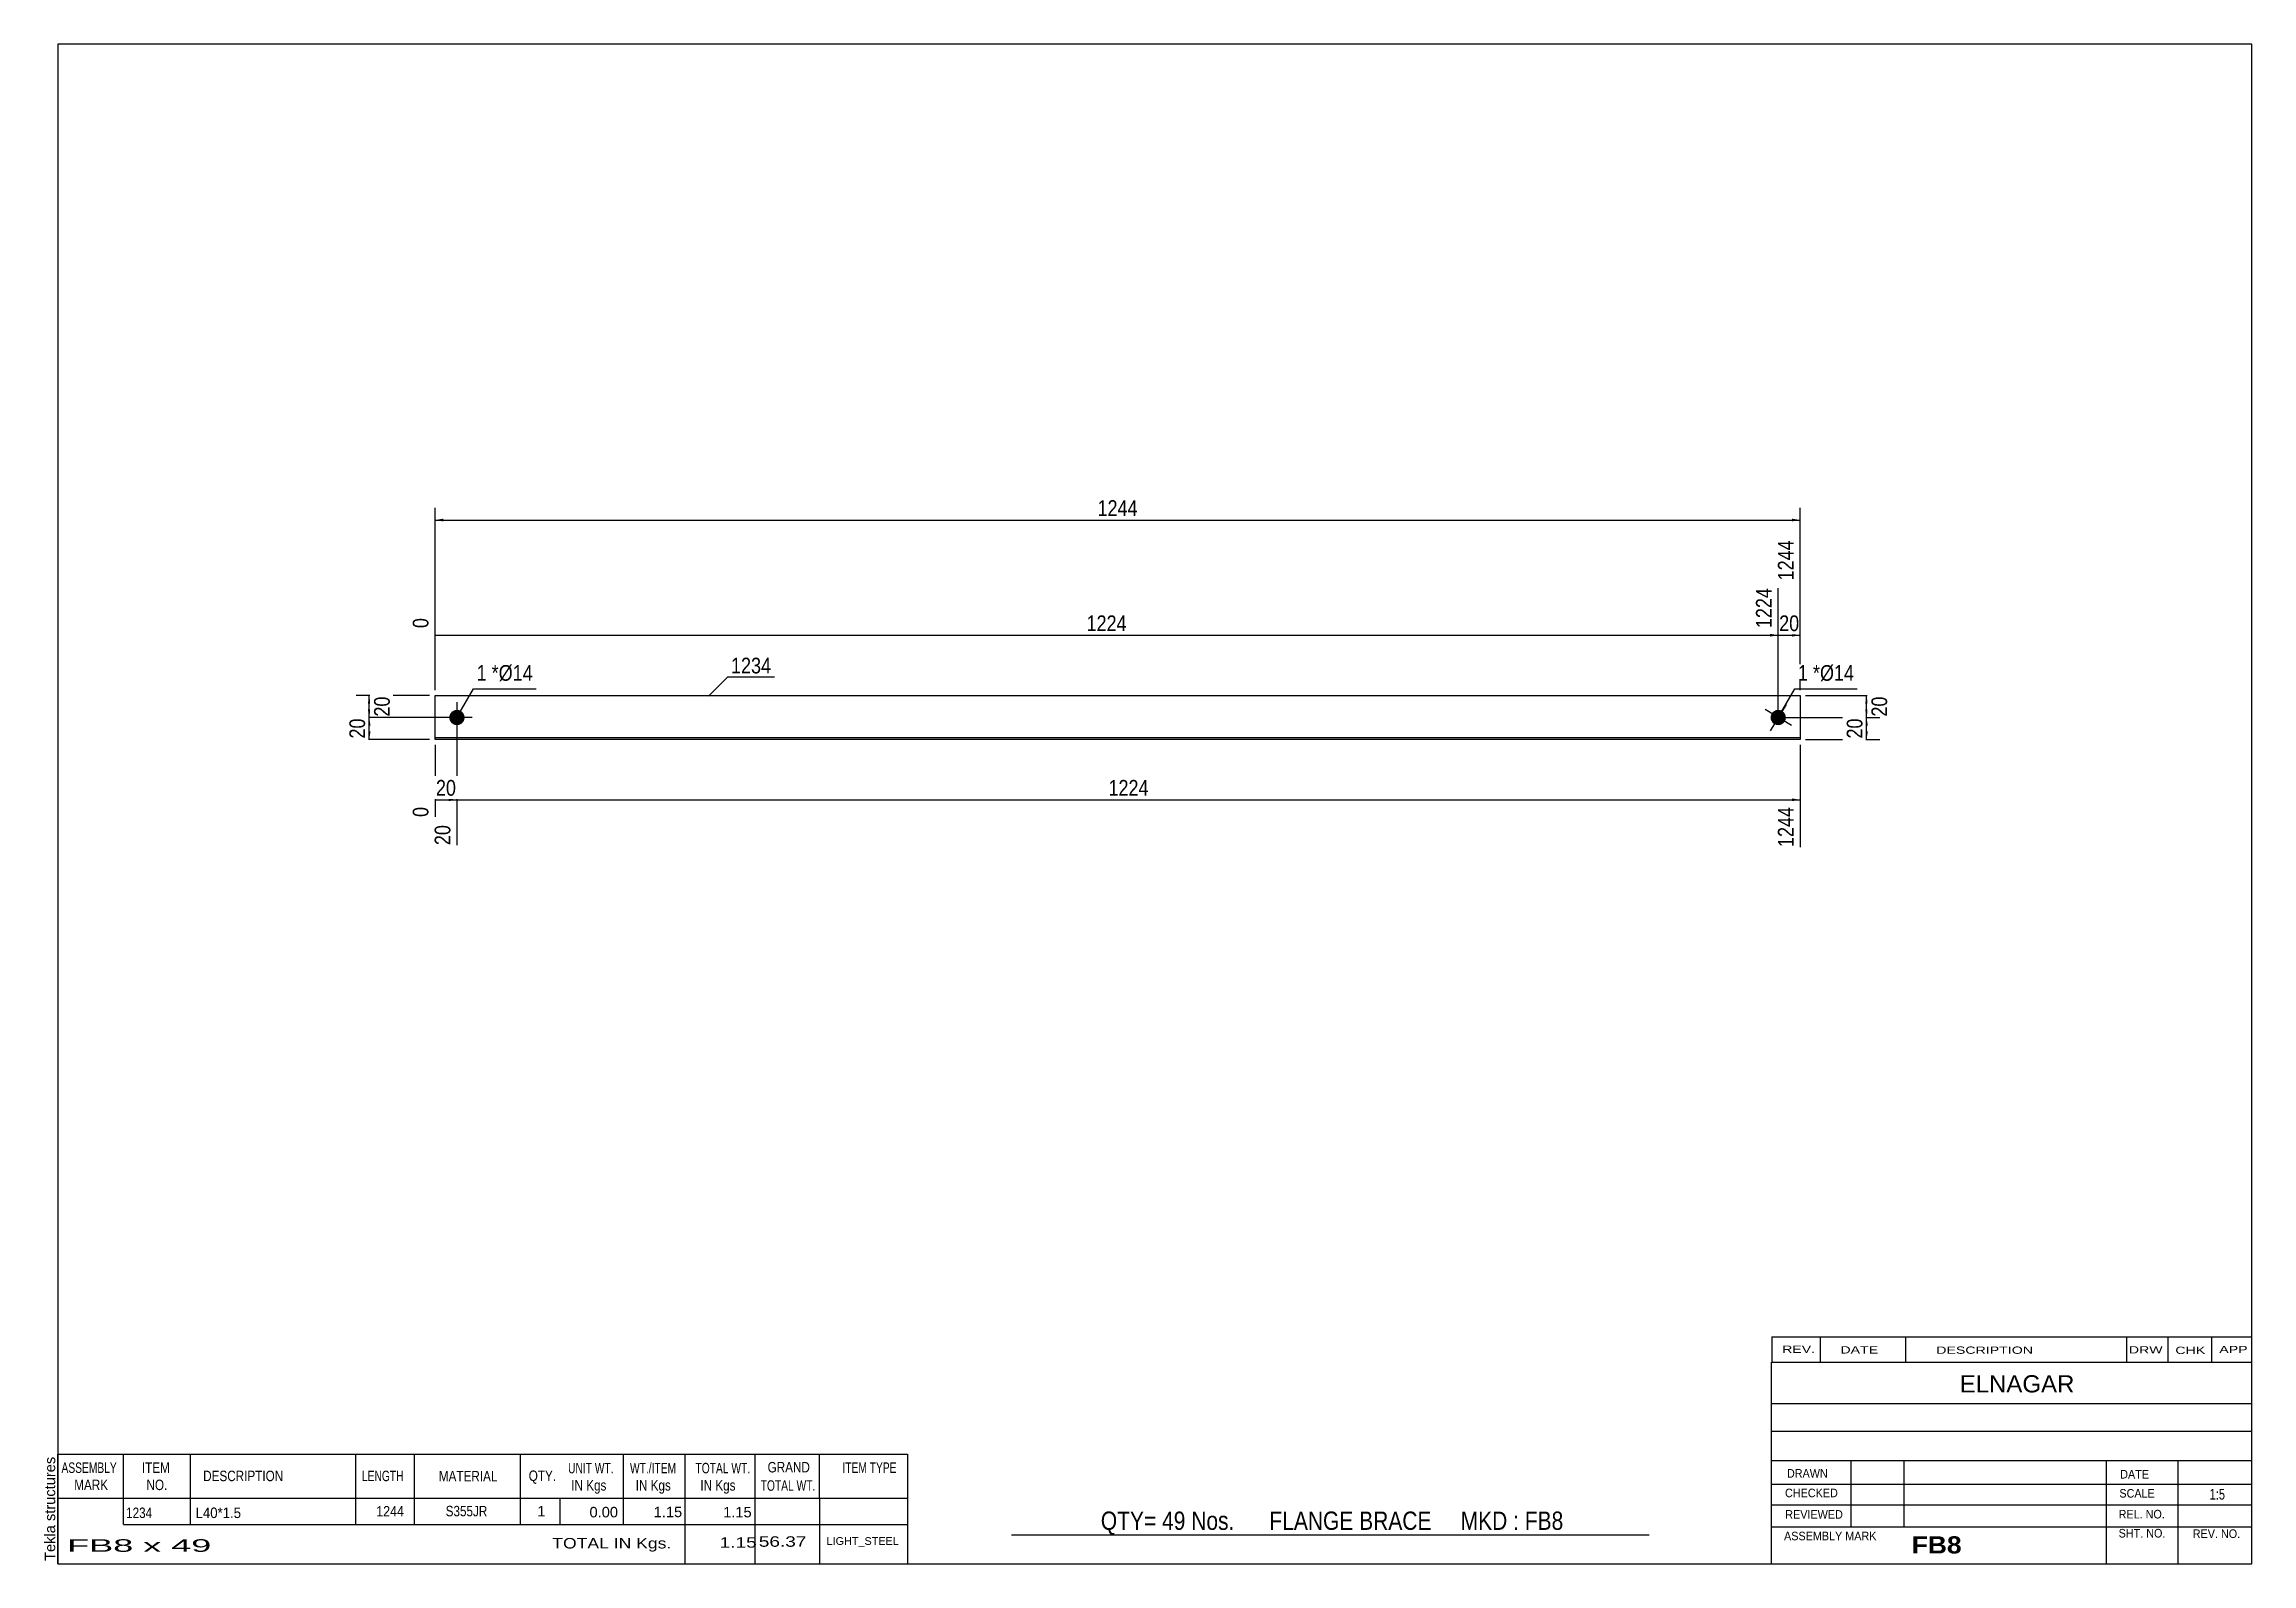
# Model space of a CAD drawing. Header units: millimetres. Extents: x -71 to 331, y -154 to 123.
import ezdxf

# ---------------------------------------------------------------- set-up
doc = ezdxf.new("R2010")
doc.units = ezdxf.units.MM
doc.styles.add('Arial', font='ARIAL.TTF', dxfattribs={"height": 0.2})
doc.styles.add('Arial Bold', font='ARIALBD.TTF', dxfattribs={"height": 0.2})
doc.styles.add('Arial Narrow', font='ARIALN.TTF', dxfattribs={"height": 0.2})

# ---------------------------------------------------------------- blocks, each defined once
blk = doc.blocks.new('Unknown-629080334-1472')
at = {"color": 5, "linetype": 'Continuous'}
for p, q in [((331.25, 122.75), (-68.75, 122.75)), ((-68.75, 122.75), (-68.75, -154.25)), ((331.25, -154.25), (331.25, 122.75)), ((-68.75, -154.25), (331.25, -154.25))]:
    blk.add_line(p, q, dxfattribs=at)
at = {"color": 174, "linetype": 'Continuous', "style": 'Arial'}
blk.add_text('Tekla structures', height=1.9102, rotation=90, dxfattribs=at).set_placement((-69.25, -153.75))
blk = doc.blocks.new('Part-629080334-1227 - 1212')
at = {"color": 2, "linetype": 'Continuous'}
for p, q in [((0, -4), (0, 4)), ((0, 4), (248.9, 4)), ((248.9, 4), (248.9, -4)), ((248.9, -3.7), (0, -3.7)), ((248.9, -4), (0, -4))]:
    blk.add_line(p, q, dxfattribs=at)
blk = doc.blocks.new('Bolt-629080334-1228 - 1212')
at = {"linetype": 'Continuous'}
blk.add_hatch(color=3, dxfattribs=at).paths.add_polyline_path([(244.18, -1.2, -1), (245.62, 1.2, -1)])
at = {"color": 3, "linetype": 'Continuous'}
for p, q in [((247.3, -1.45), (242.5, 1.45)), ((246.35, 2.4), (243.45, -2.4))]:
    blk.add_line(p, q, dxfattribs=at)
blk = doc.blocks.new('Bolt-629080334-1229 - 1212')
at = {"linetype": 'Continuous'}
blk.add_hatch(color=3, dxfattribs=at).paths.add_polyline_path([(4, -1.4, -1), (4, 1.4, -1)])
at = {"color": 3, "linetype": 'Continuous'}
for p, q in [((6.8, 0), (1.2, 0)), ((4, 2.8), (4, -2.8))]:
    blk.add_line(p, q, dxfattribs=at)
blk = doc.blocks.new('StraightDimension-629080334-1233 - 1212')
at = {"linetype": 'Continuous'}
blk.add_hatch(color=7, dxfattribs=at).paths.add_polyline_path([(247.4, 15.25), (248.9, 15), (247.4, 14.75)])
at = {"color": 7, "linetype": 'Continuous'}
for p, q in [((248.9, 5), (248.9, 32.31)), ((244.9, 1), (244.9, 23.61)), ((244.9, 15), (248.9, 15))]:
    blk.add_line(p, q, dxfattribs=at)
at = {"color": 0, "linetype": 'Continuous'}
blk.add_wipeout([(248.3, 32.91), (244.1, 32.91), (244.1, 24.4), (248.3, 24.4)], dxfattribs=at)
at = {"color": 0}
blk.add_wipeout([(249.33, 15.15), (249.33, 19.35), (244.47, 19.35), (244.47, 15.15)], dxfattribs=at)
at = {"color": 3, "linetype": 'Continuous', "style": 'Arial Narrow'}
blk.add_text('1244', height=2.863, rotation=90.0002, dxfattribs=at).set_placement((247.7, 25))
at = {"color": 3, "style": 'Arial Narrow'}
blk.add_text('20', height=2.863, dxfattribs=at).set_placement((245.07, 15.75))
blk = doc.blocks.new('StraightDimension-629080334-1234 - 1212')
at = {"linetype": 'Continuous'}
blk.add_hatch(color=7, dxfattribs=at).paths.add_polyline_path([(243.4, 15.25), (244.9, 15), (243.4, 14.75)])
at = {"color": 7, "linetype": 'Continuous'}
for p, q in [((244.9, 1), (244.9, 23.61)), ((0, 5), (0, 18.13)), ((0, 15), (244.9, 15))]:
    blk.add_line(p, q, dxfattribs=at)
at = {"color": 0, "linetype": 'Continuous'}
for points in [[(244.3, 24.21), (240.1, 24.21), (240.1, 15.7), (244.3, 15.7)], [(-0.6, 18.73), (-4.8, 18.73), (-4.8, 15.7), (-0.6, 15.7)]]:
    blk.add_wipeout(points, dxfattribs=at)
at = {"color": 0}
blk.add_wipeout([(126.71, 15.15), (126.71, 19.35), (118.19, 19.35), (118.19, 15.15)], dxfattribs=at)
at = {"color": 3, "linetype": 'Continuous', "style": 'Arial Narrow'}
for s, height, p in [('1224', 2.863, (243.7, 16.3)), ('0', 2.86, (-1.2, 16.3))]:
    blk.add_text(s, height=height, rotation=90.0002, dxfattribs=at).set_placement(p)
at = {"color": 3, "style": 'Arial Narrow'}
blk.add_text('1224', height=2.863, dxfattribs=at).set_placement((118.79, 15.75))
blk = doc.blocks.new('StraightDimension-629080334-1242 - 1212')
at = {"linetype": 'Continuous'}
blk.add_hatch(color=7, dxfattribs=at).paths.add_polyline_path([(247.4, -14.75), (248.9, -15), (247.4, -15.25)])
at = {"color": 7, "linetype": 'Continuous'}
for p, q in [((4, -1), (4, -23.26)), ((248.9, -5), (248.9, -23.61)), ((4, -15), (248.9, -15))]:
    blk.add_line(p, q, dxfattribs=at)
at = {"color": 0}
blk.add_wipeout([(130.71, -14.85), (130.71, -10.65), (122.19, -10.65), (122.19, -14.85)], dxfattribs=at)
at = {"color": 0, "linetype": 'Continuous'}
blk.add_wipeout([(248.3, -15.7), (244.1, -15.7), (244.1, -24.21), (248.3, -24.21)], dxfattribs=at)
at = {"color": 3, "style": 'Arial Narrow'}
blk.add_text('1224', height=2.863, dxfattribs=at).set_placement((122.79, -14.25))
at = {"color": 3, "linetype": 'Continuous', "style": 'Arial Narrow'}
blk.add_text('1244', height=2.863, rotation=90.0002, dxfattribs=at).set_placement((247.7, -23.61))
blk = doc.blocks.new('StraightDimension-629080334-1243 - 1212')
at = {"linetype": 'Continuous'}
blk.add_hatch(color=7, dxfattribs=at).paths.add_polyline_path([(2.5, -14.75), (4, -15), (2.5, -15.25)])
at = {"color": 7, "linetype": 'Continuous'}
for p, q in [((4, -1), (4, -23.26)), ((0, -5), (0, -18.13)), ((0, -15), (4, -15))]:
    blk.add_line(p, q, dxfattribs=at)
at = {"color": 0}
blk.add_wipeout([(4.43, -14.85), (4.43, -10.65), (-0.43, -10.65), (-0.43, -14.85)], dxfattribs=at)
at = {"color": 0, "linetype": 'Continuous'}
blk.add_wipeout([(3.4, -19), (-0.8, -19), (-0.8, -23.86), (3.4, -23.86)], dxfattribs=at)
blk.add_wipeout([(-0.6, -15.7), (-4.8, -15.7), (-4.8, -18.73), (-0.6, -18.73)], dxfattribs=at)
at = {"color": 3, "style": 'Arial Narrow'}
blk.add_text('20', height=2.863, dxfattribs=at).set_placement((0.17, -14.25))
at = {"color": 3, "linetype": 'Continuous', "style": 'Arial Narrow'}
for s, height, p in [('0', 2.86, (-1.2, -18.13)), ('20', 2.863, (2.8, -23.26))]:
    blk.add_text(s, height=height, rotation=90.0002, dxfattribs=at).set_placement(p)
blk = doc.blocks.new('StraightDimension-629080334-1252 - 1212')
at = {"linetype": 'Continuous'}
for points in [[(1.5, 35.75), (0, 36), (1.5, 36.25)], [(247.4, 36.25), (248.9, 36), (247.4, 35.75)]]:
    blk.add_hatch(color=7, dxfattribs=at).paths.add_polyline_path(points)
at = {"color": 7, "linetype": 'Continuous'}
for p, q in [((0, 5), (0, 38.25)), ((248.9, 5), (248.9, 38.25)), ((0, 36), (248.9, 36))]:
    blk.add_line(p, q, dxfattribs=at)
at = {"color": 0}
blk.add_wipeout([(128.71, 36.15), (128.71, 40.35), (120.19, 40.35), (120.19, 36.15)], dxfattribs=at)
at = {"color": 3, "style": 'Arial Narrow'}
blk.add_text('1244', height=2.863, dxfattribs=at).set_placement((120.79, 36.75))
blk = doc.blocks.new('StraightDimension-629080334-1256 - 1212')
at = {"linetype": 'Continuous'}
for points in [[(-12.25, 2.5), (-12, 4), (-11.75, 2.5)], [(-11.75, 1.5), (-12, 0), (-12.25, 1.5)]]:
    blk.add_hatch(color=7, dxfattribs=at).paths.add_polyline_path(points)
at = {"color": 7, "linetype": 'Continuous'}
for p, q in [((-1, 4), (-14.4, 4)), ((3, 0), (-14.4, 0)), ((-12, 0), (-12, 4))]:
    blk.add_line(p, q, dxfattribs=at)
at = {"color": 0}
blk.add_wipeout([(-7.65, 4.43), (-11.85, 4.43), (-11.85, -0.43), (-7.65, -0.43)], dxfattribs=at)
at = {"color": 3, "style": 'Arial Narrow'}
blk.add_text('20', height=2.863, rotation=90.0002, dxfattribs=at).set_placement((-8.25, 0.17))
blk = doc.blocks.new('StraightDimension-629080334-1257 - 1212')
at = {"linetype": 'Continuous'}
for points in [[(-12.25, -1.5), (-12, 0), (-11.75, -1.5)], [(-11.75, -2.5), (-12, -4), (-12.25, -2.5)]]:
    blk.add_hatch(color=7, dxfattribs=at).paths.add_polyline_path(points)
at = {"color": 7, "linetype": 'Continuous'}
for p, q in [((3, 0), (-14.25, 0)), ((-12, -4), (-12, 0)), ((-1, -4), (-14.25, -4))]:
    blk.add_line(p, q, dxfattribs=at)
at = {"color": 0}
blk.add_wipeout([(-12.15, 0.43), (-16.35, 0.43), (-16.35, -4.43), (-12.15, -4.43)], dxfattribs=at)
at = {"color": 3, "style": 'Arial Narrow'}
blk.add_text('20', height=2.863, rotation=90.0002, dxfattribs=at).set_placement((-12.75, -3.83))
blk = doc.blocks.new('StraightDimension-629080334-1266 - 1212')
at = {"linetype": 'Continuous'}
for points in [[(260.75, 2.5), (261, 4), (261.25, 2.5)], [(261.25, 1.5), (261, 0), (260.75, 1.5)]]:
    blk.add_hatch(color=7, dxfattribs=at).paths.add_polyline_path(points)
at = {"color": 7, "linetype": 'Continuous'}
for p, q in [((245.9, 0), (263.25, 0)), ((249.9, 4), (263.25, 4)), ((261, 0), (261, 4))]:
    blk.add_line(p, q, dxfattribs=at)
at = {"color": 0}
blk.add_wipeout([(265.35, 4.43), (261.15, 4.43), (261.15, -0.43), (265.35, -0.43)], dxfattribs=at)
at = {"color": 3, "style": 'Arial Narrow'}
blk.add_text('20', height=2.863, rotation=90.0002, dxfattribs=at).set_placement((264.75, 0.17))
blk = doc.blocks.new('StraightDimension-629080334-1267 - 1212')
at = {"linetype": 'Continuous'}
for points in [[(260.75, -1.5), (261, 0), (261.25, -1.5)], [(261.25, -2.5), (261, -4), (260.75, -2.5)]]:
    blk.add_hatch(color=7, dxfattribs=at).paths.add_polyline_path(points)
at = {"color": 7, "linetype": 'Continuous'}
for p, q in [((245.9, 0), (263.4, 0)), ((261, -4), (261, 0)), ((249.9, -4), (263.4, -4))]:
    blk.add_line(p, q, dxfattribs=at)
at = {"color": 0}
blk.add_wipeout([(260.85, 0.43), (256.65, 0.43), (256.65, -4.43), (260.85, -4.43)], dxfattribs=at)
at = {"color": 3, "style": 'Arial Narrow'}
blk.add_text('20', height=2.863, rotation=90.0002, dxfattribs=at).set_placement((260.25, -3.83))
blk = doc.blocks.new('CBS_BOM-629080334-1483')
at = {"color": 7, "linetype": 'Continuous'}
for p, q in [((-68.78, -142.28), (-68.78, -134.28)), ((-68.78, -134.28), (86.14, -134.28)), ((-56.78, -142.28), (-56.78, -134.28)), ((-44.59, -142.28), (-44.59, -134.28)), ((-14.43, -142.28), (-14.43, -134.28)), ((-3.75, -142.28), (-3.75, -134.28)), ((15.57, -142.28), (15.57, -134.28)), ((34.37, -142.28), (34.37, -134.28)), ((45.58, -142.28), (45.58, -134.28)), ((58.37, -142.28), (58.37, -134.28)), ((70.12, -142.28), (70.12, -134.28)), ((86.14, -134.29), (86.14, -142.27)), ((-68.78, -142.28), (86.14, -142.28)), ((-68.78, -147.08), (-68.78, -142.28)), ((-56.78, -147.08), (-56.78, -142.28)), ((-44.59, -147.08), (-44.59, -142.28)), ((-14.43, -147.08), (-14.43, -142.28)), ((-3.75, -147.08), (-3.75, -142.28)), ((15.57, -147.08), (15.57, -142.28)), ((22.83, -147.08), (22.83, -142.28)), ((34.37, -147.08), (34.37, -142.28)), ((45.58, -147.08), (45.58, -142.28)), ((58.37, -147.08), (58.37, -142.28)), ((70.14, -147.08), (70.14, -142.28)), ((86.14, -142.28), (86.14, -147.08)), ((-68.78, -154.28), (-68.78, -147.1)), ((-56.78, -147.08), (86.14, -147.08)), ((45.58, -154.28), (45.58, -147.1)), ((58.37, -154.28), (58.37, -147.1)), ((70.18, -154.28), (70.18, -147.1)), ((86.14, -147.08), (86.14, -154.28)), ((-68.78, -154.28), (86.14, -154.28))]:
    blk.add_line(p, q, dxfattribs=at)
at = {"color": 3, "linetype": 'Continuous', "style": 'Arial'}
for s, height, width, p in [('ASSEMBLY', 1.91, 0.7, (-68.1, -137.71)), ('ITEM', 1.91, 0.8, (-53.45, -137.71)), ('UNIT WT.', 1.91, 0.7, (24.26, -137.78)), ('WT./ITEM', 1.91, 0.7, (35.55, -137.78)), ('TOTAL WT.', 1.91, 0.7, (47.49, -137.78)), ('GRAND', 1.91, 0.8, (60.64, -137.62)), ('ITEM TYPE', 1.91, 0.7, (74.28, -137.7)), ('MARK', 1.91, 0.8, (-65.78, -140.84)), ('NO.', 1.91, 0.8, (-52.6, -140.84)), ('DESCRIPTION', 1.9102, 0.8, (-42.27, -139.21)), ('LENGTH', 1.91, 0.7, (-13.32, -139.21)), ('MATERIAL', 1.91, 0.8, (0.7, -139.26)), ('QTY.', 1.91, 0.8, (17.09, -139.18)), ('IN Kgs', 1.91, 0.8, (24.84, -140.92)), ('IN Kgs', 1.91, 0.8, (36.59, -140.92)), ('IN Kgs', 1.91, 0.8, (48.38, -140.92)), ('TOTAL WT.', 1.91, 0.7, (59.38, -140.96))]:
    blk.add_text(s, height=height, dxfattribs=dict(at, width=width)).set_placement(p)
at = {"color": 7, "linetype": 'Continuous', "style": 'Arial'}
for s, width, p in [('1234', 0.8, (-56.32, -145.93)), ('L40*1.5', 0.9, (-43.65, -145.93)), ('1244', 0.85, (-10.71, -145.65)), ('S355JR', 0.8, (1.94, -145.62))]:
    blk.add_text(s, height=1.91, dxfattribs=dict(at, width=width)).set_placement(p)
for s, p in [('1', (18.66, -145.62)), ('0.00', (28.17, -145.81)), ('1.15', (39.87, -145.78)), ('1.15', (52.54, -145.81))]:
    blk.add_text(s, height=1.91, dxfattribs=at).set_placement(p)
at = {"color": 6, "linetype": 'Continuous', "style": 'Arial'}
for s, height, width, p in [('FB8 x 49', 2.292, 2.05, (-67.06, -152.09)), ('TOTAL IN Kgs.', 1.9102, 1.2, (21.38, -151.48)), ('1.15', 1.91, 1.3, (51.9, -151.33)), ('56.37', 1.91, 1.3, (59.04, -151.17))]:
    blk.add_text(s, height=height, dxfattribs=dict(at, width=width)).set_placement(p)
blk.add_text('LIGHT_STEEL', height=1.4135, dxfattribs=at).set_placement((71.39, -150.83))
blk = doc.blocks.new('CBS_CALLOFF-629080334-1484')
at = {"color": 7, "linetype": 'Continuous'}
blk.add_line((105.13, -148.98), (221.36, -149), dxfattribs=at)
at = {"color": 3, "linetype": 'Continuous', "style": 'Arial Narrow'}
blk.add_text('QTY= 49 Nos.      FLANGE BRACE     MKD : FB8', height=3.3405, dxfattribs=at).set_placement((121.39, -148.09))
blk = doc.blocks.new('CBS_NAME_BLOG-629080334-1485')
at = {"color": 7, "linetype": 'Continuous'}
for p, q in [((243.66, -117.5), (331.18, -117.5)), ((243.66, -154.21), (243.66, -117.5)), ((243.66, -125.04), (331.18, -125.04)), ((243.73, -130.09), (331.25, -130.09)), ((243.66, -135.46), (331.18, -135.46)), ((258.18, -147.57), (258.18, -135.47)), ((267.87, -147.54), (267.87, -135.47)), ((304.78, -154.21), (304.78, -135.48)), ((317.83, -154.21), (317.83, -135.47)), ((243.67, -139.76), (331.25, -139.74)), ((243.66, -143.51), (331.18, -143.51)), ((243.66, -147.55), (331.18, -147.55)), ((243.66, -154.25), (331.25, -154.25))]:
    blk.add_line(p, q, dxfattribs=at)
at = {"color": 3, "linetype": 'Continuous', "style": 'Arial'}
blk.add_text('ELNAGAR', height=3.133, dxfattribs=at).set_placement((277.98, -123.03))
at = {"color": 3, "linetype": 'Continuous'}
for s, height, style, width, p in [('CHECKED', 1.566, 'Arial', 0.9, (246.14, -142.14)), ('DRAWN', 1.566, 'Arial', 0.9, (246.49, -138.57)), ('SCALE', 1.566, 'Arial', 0.9, (307.1, -142.21)), ('DATE', 1.566, 'Arial', 0.9, (307.25, -138.73)), ('1:5', 1.957, 'Arial Narrow', 0.9, (323.55, -142.57)), ('REVIEWED', 1.566, 'Arial', 0.9, (246.18, -146.06)), ('REL. NO.', 1.566, 'Arial', 0.9, (306.96, -146.01)), ('ASSEMBLY MARK', 1.5663, 'Arial', 0.9, (245.96, -149.99)), ('SHT. NO.', 1.566, 'Arial', 0.9, (306.96, -149.48)), ('REV. NO.', 1.566, 'Arial', 0.9, (320.48, -149.57)), ('FB8', 3.131, 'Arial Bold', 1.1, (269.24, -152.39))]:
    blk.add_text(s, height=height, dxfattribs=dict(at, style=style, width=width)).set_placement(p)
blk = doc.blocks.new('CBS_REVISION-629080334-1486')
at = {"color": 7, "linetype": 'Continuous'}
for p, q in [((243.74, -112.87), (331.24, -112.87)), ((243.74, -112.87), (243.74, -117.5)), ((252.54, -112.87), (252.54, -117.5)), ((268.13, -112.87), (268.13, -117.44)), ((308.39, -112.87), (308.39, -117.5)), ((315.93, -112.87), (315.93, -117.5)), ((323.88, -112.87), (323.88, -117.5)), ((243.74, -117.5), (331.24, -117.5))]:
    blk.add_line(p, q, dxfattribs=at)
at = {"color": 7, "style": 'Arial Narrow', "width": 1.7}
for s, height, p in [('REV.', 1.326, (245.6, -115.82)), ('DATE', 1.326, (256.23, -115.94)), ('DESCRIPTION', 1.3257, (273.71, -115.99)), ('DRW', 1.326, (308.82, -115.93)), ('CHK', 1.326, (317.31, -116.02)), ('APP', 1.326, (325.31, -115.87))]:
    blk.add_text(s, height=height, dxfattribs=at).set_placement(p)
blk = doc.blocks.new('Mark-629080334-1276 - 1212')
at = {"color": 0}
blk.add_wipeout([(250.33, 6.7), (250.33, 9.7), (248.5, 9.7), (248.5, 6.7)], dxfattribs=at)
blk.add_wipeout([(250.33, 6.7), (250.33, 9.7), (248.5, 9.7), (248.5, 6.7)], dxfattribs=at)
at = {"color": 7, "linetype": 'Continuous'}
blk.add_line((244.9, 0), (247.9, 5.2), dxfattribs=at)
at = {"color": 0}
blk.add_wipeout([(252.51, 6.7), (252.51, 9.7), (251.23, 9.7), (251.23, 6.7)], dxfattribs=at)
blk.add_wipeout([(252.51, 6.7), (252.51, 9.7), (251.23, 9.7), (251.23, 6.7)], dxfattribs=at)
at = {"color": 3, "style": 'Arial Narrow'}
blk.add_text('1', height=2.86, dxfattribs=at).set_placement((248.5, 6.7))
at = {"color": 0}
blk.add_wipeout([(258.72, 6.7), (258.72, 9.7), (252.51, 9.7), (252.51, 6.7)], dxfattribs=at)
blk.add_wipeout([(258.72, 6.7), (258.72, 9.7), (252.51, 9.7), (252.51, 6.7)], dxfattribs=at)
at = {"color": 7, "linetype": 'Continuous'}
blk.add_line((247.9, 5.2), (259.32, 5.2), dxfattribs=at)
at = {"color": 3, "style": 'Arial Narrow'}
for s, height, p in [('*', 2.86, (251.23, 6.7)), ('Ø14', 2.863, (252.51, 6.7))]:
    blk.add_text(s, height=height, dxfattribs=at).set_placement(p)
blk = doc.blocks.new('Mark-629080334-1277 - 1212')
at = {"color": 0}
blk.add_wipeout([(9.43, 6.7), (9.43, 9.7), (7.6, 9.7), (7.6, 6.7)], dxfattribs=at)
blk.add_wipeout([(9.43, 6.7), (9.43, 9.7), (7.6, 9.7), (7.6, 6.7)], dxfattribs=at)
at = {"color": 7, "linetype": 'Continuous'}
blk.add_line((4, 0), (7, 5.2), dxfattribs=at)
at = {"color": 0}
blk.add_wipeout([(11.61, 6.7), (11.61, 9.7), (10.33, 9.7), (10.33, 6.7)], dxfattribs=at)
blk.add_wipeout([(11.61, 6.7), (11.61, 9.7), (10.33, 9.7), (10.33, 6.7)], dxfattribs=at)
at = {"color": 3, "style": 'Arial Narrow'}
blk.add_text('1', height=2.86, dxfattribs=at).set_placement((7.6, 6.7))
at = {"color": 0}
blk.add_wipeout([(17.82, 6.7), (17.82, 9.7), (11.61, 9.7), (11.61, 6.7)], dxfattribs=at)
blk.add_wipeout([(17.82, 6.7), (17.82, 9.7), (11.61, 9.7), (11.61, 6.7)], dxfattribs=at)
at = {"color": 7, "linetype": 'Continuous'}
blk.add_line((7, 5.2), (18.42, 5.2), dxfattribs=at)
at = {"color": 3, "style": 'Arial Narrow'}
for s, height, p in [('*', 2.86, (10.33, 6.7)), ('Ø14', 2.863, (11.61, 6.7))]:
    blk.add_text(s, height=height, dxfattribs=at).set_placement(p)
blk = doc.blocks.new('Mark-629080334-1273 - 1212')
at = {"color": 0}
blk.add_wipeout([(61.29, 8.04), (61.29, 11.04), (53.97, 11.04), (53.97, 8.04)], dxfattribs=at)
blk.add_wipeout([(61.29, 8.04), (61.29, 11.04), (53.97, 11.04), (53.97, 8.04)], dxfattribs=at)
at = {"color": 7, "linetype": 'Continuous'}
for p, q in [((49.84, 3.9), (53.37, 7.44)), ((53.37, 7.44), (61.89, 7.44))]:
    blk.add_line(p, q, dxfattribs=at)
at = {"color": 3, "style": 'Arial Narrow'}
blk.add_text('1234', height=2.863, dxfattribs=at).set_placement((53.97, 8.04))

msp = doc.modelspace()

# ---------------------------------------------------------------- block references
for name in ['Unknown-629080334-1472', 'Part-629080334-1227 - 1212', 'Bolt-629080334-1229 - 1212', 'Bolt-629080334-1228 - 1212', 'CBS_REVISION-629080334-1486', 'CBS_NAME_BLOG-629080334-1485', 'CBS_BOM-629080334-1483', 'CBS_CALLOFF-629080334-1484']:
    msp.add_blockref(name, (0, 0))

# ---------------------------------------------------------------- next in the draw order: block references
msp.add_blockref('StraightDimension-629080334-1233 - 1212', (0, 0))

# ---------------------------------------------------------------- next in the draw order: block references
msp.add_blockref('StraightDimension-629080334-1234 - 1212', (0, 0))

# ---------------------------------------------------------------- next in the draw order: block references
for name in ['StraightDimension-629080334-1252 - 1212', 'StraightDimension-629080334-1242 - 1212']:
    msp.add_blockref(name, (0, 0))

# ---------------------------------------------------------------- next in the draw order: block references
for name in ['Mark-629080334-1273 - 1212', 'StraightDimension-629080334-1266 - 1212', 'StraightDimension-629080334-1243 - 1212']:
    msp.add_blockref(name, (0, 0))

# ---------------------------------------------------------------- next in the draw order: block references
for name in ['StraightDimension-629080334-1256 - 1212', 'StraightDimension-629080334-1267 - 1212']:
    msp.add_blockref(name, (0, 0))

# ---------------------------------------------------------------- next in the draw order: block references
for name in ['Mark-629080334-1276 - 1212', 'StraightDimension-629080334-1257 - 1212']:
    msp.add_blockref(name, (0, 0))

# ---------------------------------------------------------------- next in the draw order: block references
msp.add_blockref('Mark-629080334-1277 - 1212', (0, 0))

doc.saveas('drawing.dxf')
